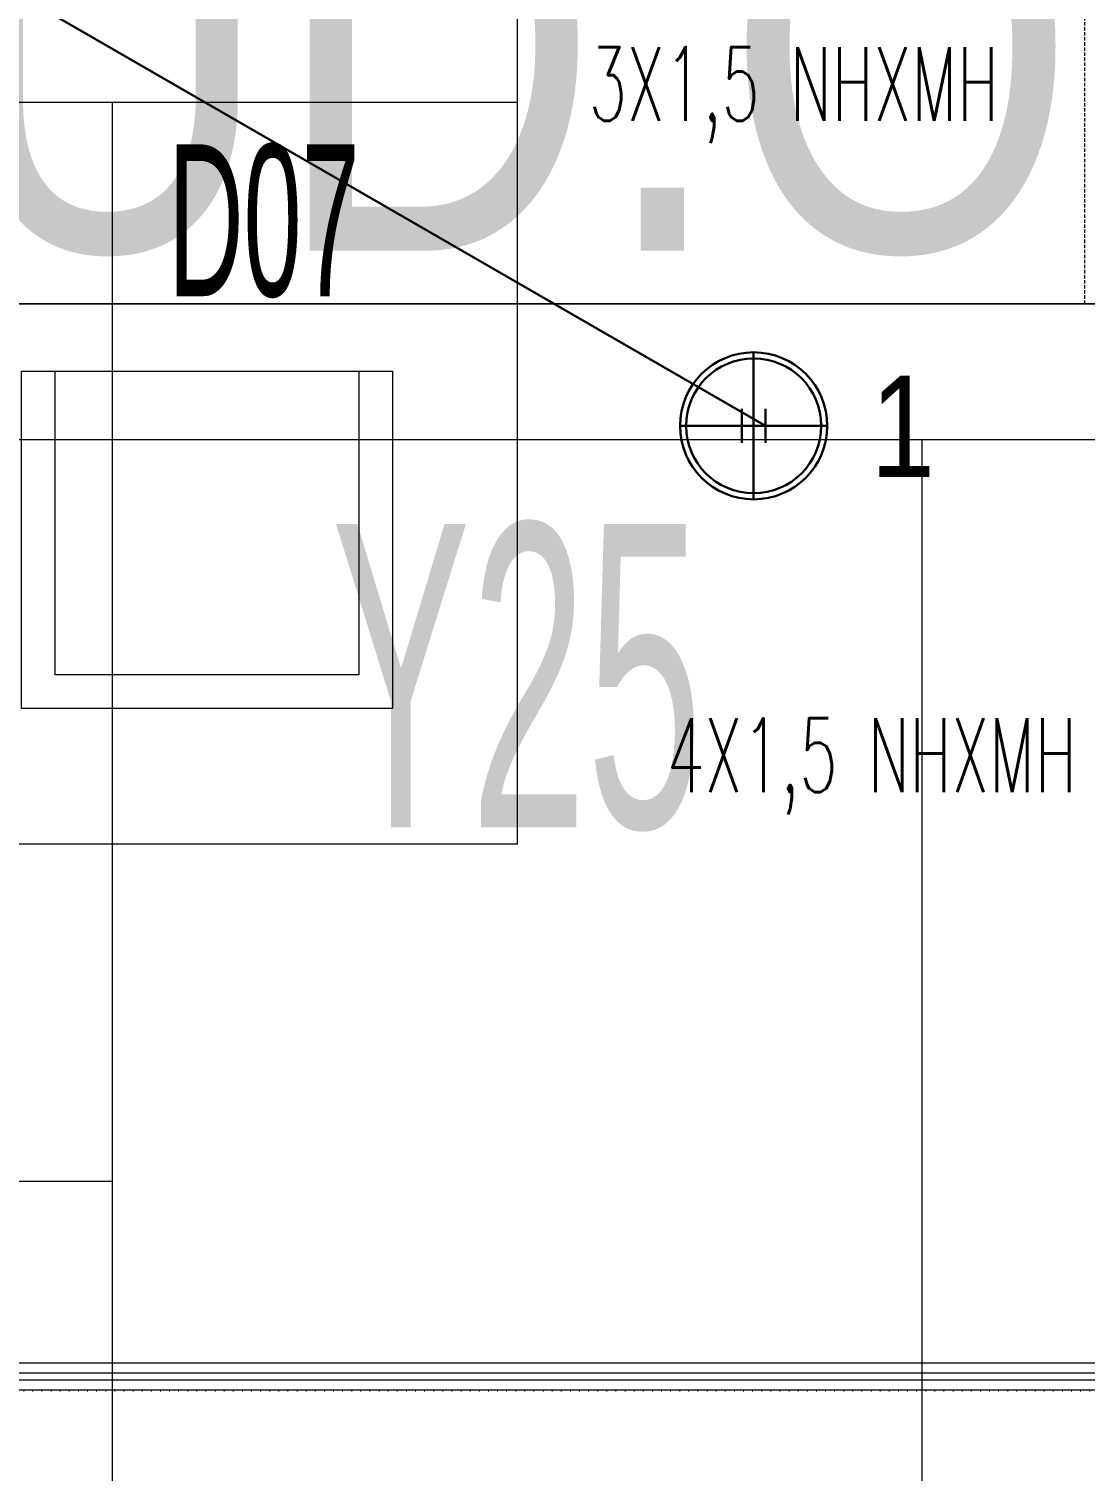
# Model space of a CAD drawing. Extents: x -9058 to 11890, y 0 to 7444.
# Drawn here: x 9593.7 to 9750.2, y 2309.3 to 2523.1 of the extents above; entities that cross this region are included whole.
import ezdxf
from ezdxf.enums import TextEntityAlignment as Align

# ---------------------------------------------------------------- set-up
doc = ezdxf.new("R2010")
doc.units = 0
doc.header["$LTSCALE"] = 10
doc.header["$MEASUREMENT"] = 0
doc.linetypes.add('DOT2', pattern=[0.125, 0, -0.125])
doc.linetypes.add('HIDDEN', pattern=[0.375, 0.25, -0.125])
doc.layers.get('0').update_dxf_attribs({"color": 9, "lineweight": 9})
for name, color, linetype, lineweight in [('05', 9, 'Continuous', 9), ('06D', 9, 'Continuous', 9), ('10', 9, 'Continuous', 9), ('15', 9, 'Continuous', 9), ('20', 9, 'DOT2', 9), ('21_mahal200', 9, 'Continuous', 9), ('21_mahal200 @ 10 (1)', 9, 'Continuous', 9), ('21_mahal200 @ 10 (2)', 9, 'Continuous', 9), ('21_mahal200 @ 20', 9, 'Continuous', 9), ('E-Aydınlatma', 4, 'Continuous', 30), ('E-KABLO', 7, 'Continuous', 30), ('E-LİNYE', 7, 'Continuous', 30)]:
    doc.layers.add(name, color=color, linetype=linetype, lineweight=lineweight)
doc.styles.add('Arial', font='arial.ttf', dxfattribs={"height": 2.5})
doc.styles.add('E-YAZI', font='txttw.shx')
doc.styles.add('MuuM_TEXT-STANDART', font='ARIALN.TTF')

# ---------------------------------------------------------------- blocks, each defined once
blk = doc.blocks.new('*U359')
at = {"layer": '06D'}
for points in [[(-3.99, 673.03), (-3.99, 4.95)], [(0.01, 673.03), (0.01, 4.96)]]:
    blk.add_lwpolyline(points, dxfattribs=at)
at = {"layer": '15'}
for points in [[(-2.5, 676.03), (-2.5, 1.96)], [(-1.5, 1.96), (-1.5, 676.03)]]:
    blk.add_lwpolyline(points, dxfattribs=at)
blk = doc.blocks.new('p-porsche_mobilya')
for points in [[(0, 0), (0, 140), (65, 140), (65, 95)], [(0, 95), (235, 95), (235, 0), (0, 0)], [(245, 25), (290, 25), (290, 70), (245, 70)], [(172.5, -10), (172.5, -55), (217.5, -55), (217.5, -10)]]:
    blk.add_lwpolyline(points)
for points in [[(65, 95), (65, 140), (0, 140), (0, 0), (235, 0), (235, 95)], [(295, 75), (245, 75), (245, 20), (295, 20)], [(222.5, -60), (222.5, -10), (167.5, -10), (167.5, -60)]]:
    blk.add_lwpolyline(points, close=True)
at = {"layer": '20', "linetype": 'HIDDEN', "ltscale": 0.2}
blk.add_lwpolyline([(65, 95), (65, 0), (65, 0)], dxfattribs=at)
blk = doc.blocks.new('0a_roomno2')
blk.add_lwpolyline([(30, -16), (0, -16), (0, 0), (30, 0)], close=True)
for points in [[(0, -5), (30, -5)], [(12, -5), (12, -16)], [(18, -5), (18, -16)], [(24, -5), (24, -16)], [(12, -10.5), (0, -10.5)]]:
    blk.add_lwpolyline(points)
at = {"style": 'Arial'}
blk.add_attdef('ODANO', (0, 1.505), '', height=3, dxfattribs=at)
blk.add_attdef('MEKANADI', text='', height=3, dxfattribs=at).set_placement((0.525, -4.75), align=Align.BOTTOM_LEFT)
at = {"style": 'MuuM_TEXT-STANDART', "width": 0.6}
for tag, p in [('YER01', (15, -7)), ('TAVAN01', (20.625, -7)), ('DUVAR01', (26.25, -7)), ('YER02', (15, -10.375)), ('TAVAN02', (20.625, -10.375)), ('DUVAR02', (26.25, -10.375)), ('YER03', (15, -13.75)), ('TAVAN03', (20.625, -13.75)), ('DUVAR03', (26.25, -13.75))]:
    blk.add_attdef(tag, text='', height=2.25, dxfattribs=at).set_placement(p, align=Align.MIDDLE_CENTER)
at = {"style": 'MuuM_TEXT-STANDART'}
blk.add_attdef('M2', text='', height=2.25, dxfattribs=at).set_placement((1.323, -7.805), align=Align.MIDDLE_LEFT)
at = {"style": 'MuuM_TEXT-STANDART', "width": 0.6}
blk.add_attdef('TEMIZTAVANYUKSEKLIGI', text='', height=2.25, dxfattribs=at).set_placement((2.7, -13.162), align=Align.MIDDLE_LEFT)
blk = doc.blocks.new('*U663')
at = {"layer": '21_mahal200 @ 10 (1)'}
ref = blk.add_blockref('0a_roomno2', (9366, 2562.2), dxfattribs=dict(at, xscale=10, yscale=10, zscale=10))
ref.add_attrib('DUVAR01', 'D07', dxfattribs={"layer": '0', "height": 22.5, "style": 'MuuM_TEXT-STANDART', "width": 0.6}).set_placement((9628.5, 2494.7), align=Align.MIDDLE_CENTER)
at = {"layer": '21_mahal200 @ 10 (2)'}
ref = blk.add_blockref('0a_roomno2', (9366, 2562.2), dxfattribs=dict(at, xscale=10, yscale=10, zscale=10))
ref.add_attrib('DUVAR01', 'D07', dxfattribs={"layer": '0', "height": 22.5, "style": 'MuuM_TEXT-STANDART', "width": 0.6}).set_placement((9628.5, 2494.7), align=Align.MIDDLE_CENTER)
at = {"layer": '21_mahal200 @ 20'}
ref = blk.add_blockref('0a_roomno2', (9366, 2562.2), dxfattribs=dict(at, xscale=20, yscale=20, zscale=20))
ref.add_attrib('MEKANADI', 'SAT.MÜD.ODASI', dxfattribs={"layer": '0', "height": 60, "style": 'Arial', "width": 0.8}).set_placement((9376.5, 2472.2), align=Align.BOTTOM_LEFT)
ref.add_attrib('YER01', 'Y25', dxfattribs={"layer": '0', "height": 45, "style": 'MuuM_TEXT-STANDART', "width": 0.6}).set_placement((9666, 2427.2), align=Align.MIDDLE_CENTER)
blk = doc.blocks.new('0_downlight')
for p, q in [((0, -10.9), (0, 10.9)), ((-1.75, 2.5), (-1.75, -2.5)), ((1.75, 2.5), (1.75, -2.5)), ((-10.9, 0), (10.9, 0)), ((-1.75, 0), (1.75, 0))]:
    blk.add_line(p, q)
for radius in [10.9, 10]:
    blk.add_circle((0, 0), radius)

msp = doc.modelspace()

# ---------------------------------------------------------------- linework, layer by layer
at = {"layer": '20'}
msp.add_lwpolyline([(9827.86, 2321.12), (7716.92, 2321.12)], dxfattribs=at)
at = {"layer": 'E-KABLO', "color": 6}
msp.add_line((9702.81, 2464.23), (9468.81, 2599.37), dxfattribs=at)

# ---------------------------------------------------------------- block references
at = {"layer": '05', "transparency": 33554610, "xscale": -1}
msp.add_blockref('p-porsche_mobilya', (9815.06, 2482.33), dxfattribs=at)
at = {"layer": '10', "rotation": 90}
msp.add_blockref('*U359', (9833.06, 2325.32), dxfattribs=at)
at = {"layer": '21_mahal200', "color": 6}
msp.add_blockref('*U663', (0, 0), dxfattribs=at)
at = {"layer": 'E-Aydınlatma'}
ref = msp.add_blockref('0_downlight', (9701.06, 2464.23), dxfattribs=at)
ref.add_attrib('AYDINLATMA', '1', (9718.35, 2456.66), dxfattribs={"layer": '0', "height": 15, "style": 'MuuM_TEXT-STANDART'})

# ---------------------------------------------------------------- texts
at = {"layer": 'E-LİNYE', "color": 3, "linetype": 'Continuous', "style": 'E-YAZI', "width": 0.6}
for s, p in [('3X1,5 NHXMH', (9676.64, 2509.44)), ('4X1,5 NHXMH', (9688.17, 2409.95))]:
    msp.add_text(s, height=10.9375, dxfattribs=at).set_placement(p)

doc.saveas('drawing.dxf')
